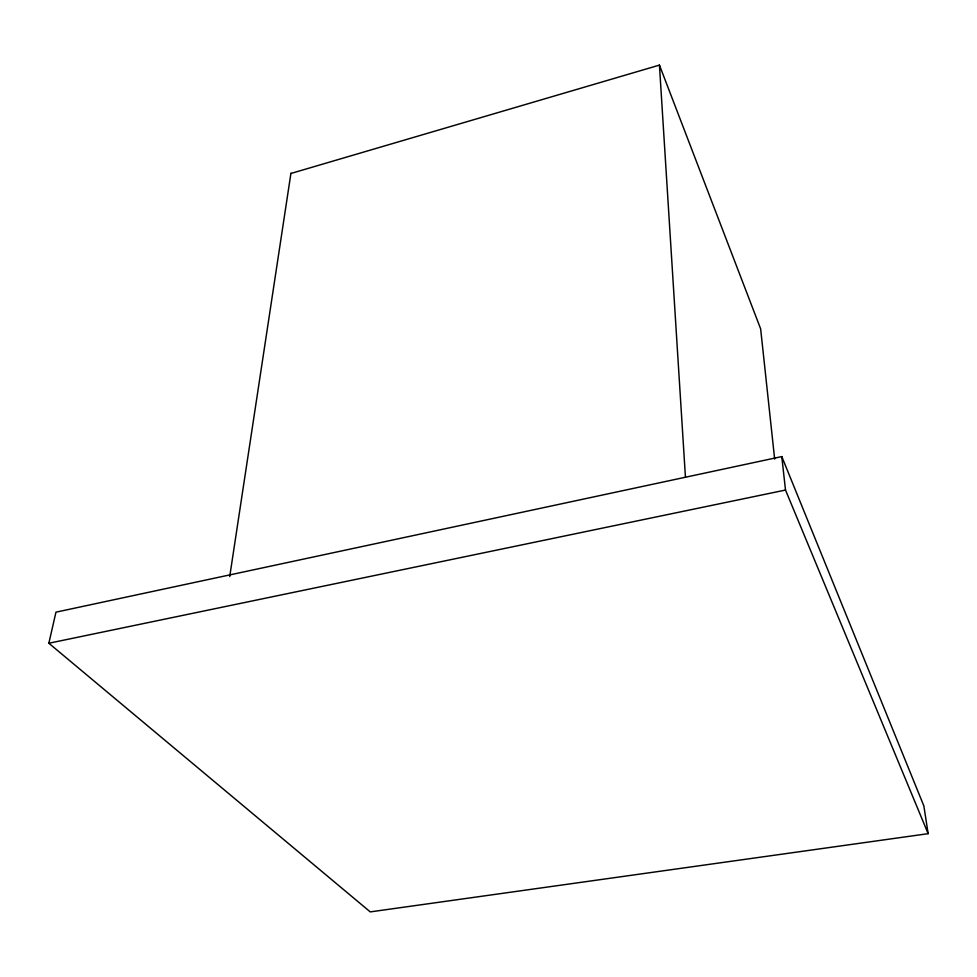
<?xml version="1.0" encoding="UTF-8"?>
<svg xmlns="http://www.w3.org/2000/svg" width="977" height="977" viewBox="0 0 977 977"><rect width="100%" height="100%" fill="white"/><g stroke="black" fill="none" stroke-linecap="round" stroke-linejoin="round"><path stroke-width="1.47" d="M229.717 576.564L290.951 173.173M48.85 643.245L55.958 612.164L781.783 456.589L923.851 805.903L928.15 833.674L370.259 911.895L48.85 643.245L785.508 490.051L928.15 833.674M290.914 173.466L659.438 65.105L760.643 328.858L774.651 459.08M781.783 456.589L785.508 490.051M659.438 65.105L685.439 477.142"/></g></svg>
